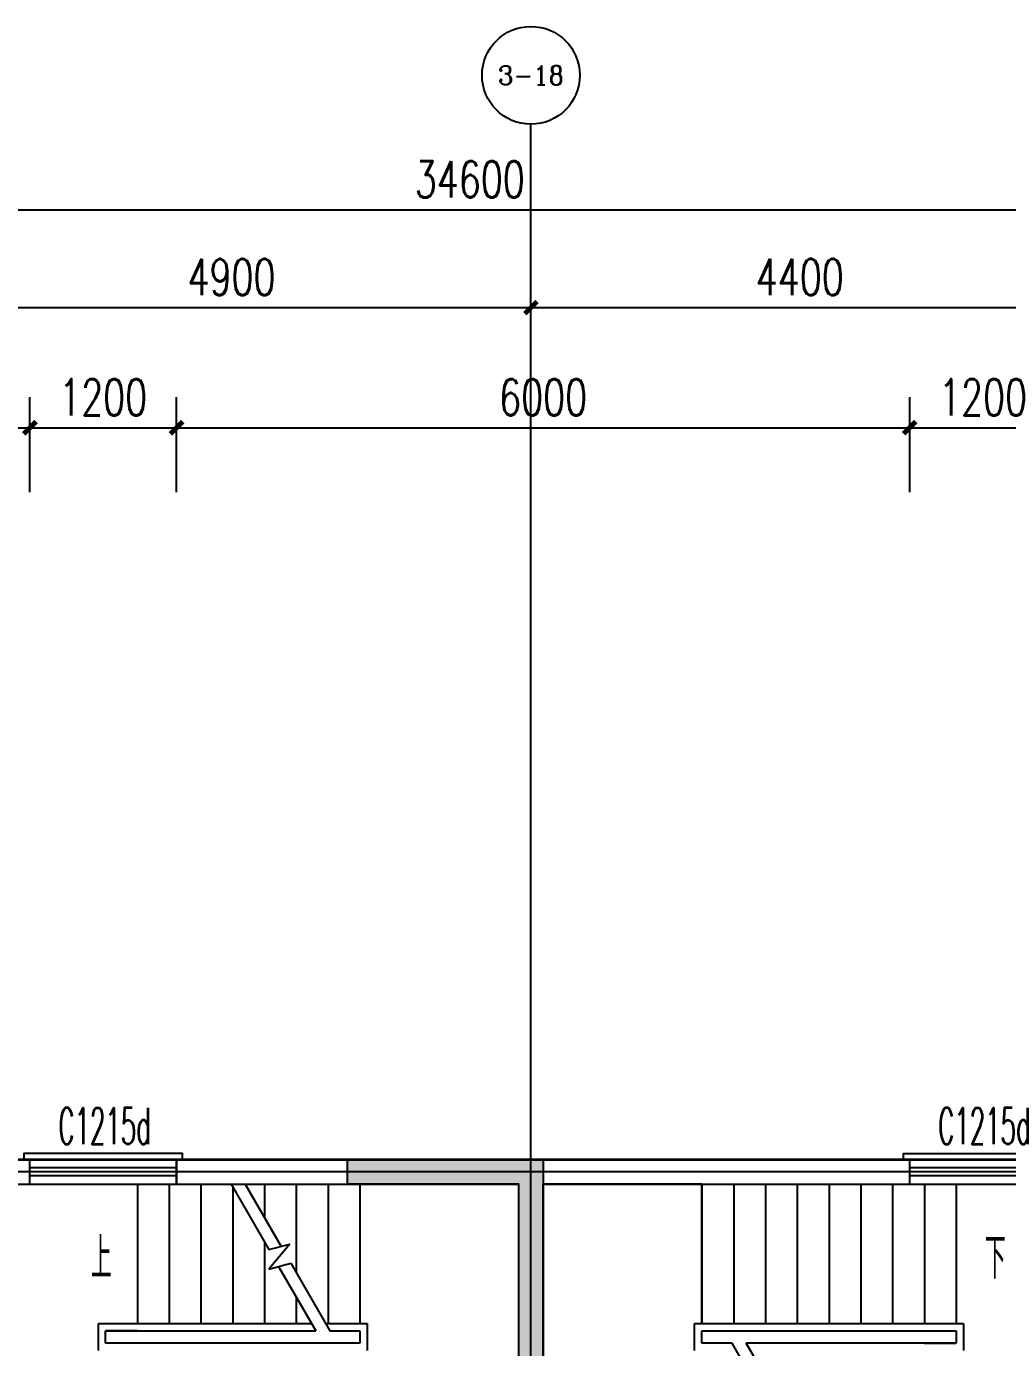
# Model space of a CAD drawing. Extents: x -59851 to 653804, y -249523 to 437614.
# Drawn here: x -16943 to -8913, y -34531 to -23723 of the extents above; entities that cross this region are included whole.
import ezdxf
from ezdxf.enums import TextEntityAlignment as Align

# ---------------------------------------------------------------- set-up
doc = ezdxf.new("R2010")
doc.units = 0
doc.header["$LTSCALE"] = 1000
doc.header["$MEASUREMENT"] = 0
for name, color, linetype in [('-消防立管', 1, 'Continuous'), ('A-第三道尺寸线', 105, 'Continuous'), ('A-线脚看线', 9, 'Continuous'), ('AXIS', 3, 'Continuous'), ('AXIS_TEXT', 7, 'Continuous'), ('DIM_SYMB', 3, 'Continuous'), ('DOTE', 16, 'Continuous'), ('PUB_HATCH', 8, 'Continuous'), ('PUB_TEXT', 7, 'Continuous'), ('STAIR', 5, 'Continuous'), ('WALL', 2, 'Continuous'), ('WINDOW', 4, 'Continuous'), ('WINDOW_TEXT', 7, 'Continuous'), ('剪力墙', 6, 'Continuous')]:
    doc.layers.add(name, color=color, linetype=linetype)
doc.layers.add('33计全面积外廓线', color=21, linetype='Continuous', lineweight=35)
doc.styles.add('_TCH_AXIS', font='COMPLEX', dxfattribs={"bigfont": 'GBCBIG'})
doc.styles.add('_TCH_DIM', font='SIMPLEX.shx', dxfattribs={"width": 0.7, "bigfont": 'GBCBIG.shx'})
doc.styles.add('_TCH_DIM_T3', font='SIMPLEX.shx', dxfattribs={"width": 0.705882, "bigfont": 'GBCBIG.shx'})
doc.styles.add('_TCH_WINDOW', font='SIMPLEX.shx', dxfattribs={"width": 0.7, "height": 3.5, "bigfont": 'GBCBIG.shx'})
doc.styles.add('COMPLEX', font='COMPLEX')
doc.dimstyles.new('_TCH_ARCH&&100', dxfattribs={"dimtxt": 297.5, "dimasz": 100, "dimexe": 250, "dimexo": 300, "dimgap": 100, "dimtad": 1, "dimdec": 0, "dimzin": 0, "dimdsep": 46, "dimtxsty": '_TCH_DIM_T3', "dimblk": 'ARCHTICK', "dimcen": 0.09, "dimclrt": 7, "dimazin": 2, "dimtfac": 1, "dimtdec": 0, "dimtix": 1, "dimtmove": 2, "dimatfit": 3, "dimfxl": 0, "dimtolj": 1, "dimtzin": 0, "dimarcsym": 0})

# ---------------------------------------------------------------- blocks, each defined once
blk = doc.blocks.new('zhouxianssceng0329')
at = {"layer": 'DOTE'}
for p, q in [((-12814, 148798), (-12814, 156469)), ((5501, 151898), (-20014, 151898))]:
    blk.add_line(p, q, dxfattribs=at)
blk = doc.blocks.new('1417jianliqiang0329')
at = {"layer": 'PUB_HATCH'}
blk.add_hatch(color=256, dxfattribs=at).paths.add_polyline_path([(-14314, 47727), (-12714, 47727), (-12714, 44827), (-14314, 44827), (-14314, 45027), (-12914, 45027), (-12914, 47527), (-14314, 47527)])
at = {"layer": '剪力墙'}
blk.add_lwpolyline([(-14314, 47727), (-12714, 47727), (-12714, 44827), (-14314, 44827), (-14314, 45027), (-12914, 45027), (-12914, 47527), (-14314, 47527)], close=True, dxfattribs=at)
blk.add_lwpolyline([(-12714, 47527), (-12714, 47527)], dxfattribs=at)
blk = doc.blocks.new('1417xxjian0329')
at = {"layer": 'A-线脚看线'}
for points in [[(-15664, 23692), (-15664, 23742), (-16964, 23742), (-16964, 23692)], [(-9764, 23692), (-9764, 23742), (-8514, 23742)]]:
    blk.add_lwpolyline(points, dxfattribs=at)
blk = doc.blocks.new('$TCHSYS$WIN2D')
for p, q in [((-0.5, 0.5), (0.5, 0.5)), ((-0.5, 0.5), (-0.5, -0.5)), ((0.5, 0.5), (0.5, -0.5)), ((0.5, 0.1667), (-0.5, 0.1667)), ((0.5, -0.1667), (-0.5, -0.1667)), ((-0.5, -0.5), (0.5, -0.5))]:
    blk.add_line(p, q)
blk = doc.blocks.new('zhenzheng1417hxt0329')
at = {"layer": 'DIM_SYMB'}
for points in [[(-16424, 23471, 0, 0, 0), (-13564, 23471, 0, 0, 0), (-13564, 24771, 0, 0, 0), (-14434, 24771, 80, 0, 0), (-14734, 24771, 0, 0, 0)], [(-16164, 24771, 0, 0, 0), (-15294, 24771, 80, 0, 0), (-14994, 24771, 0, 0, 0)], [(-9204, 24771, 0, 0, 0), (-12064, 24771, 0, 0, 0), (-12064, 23471, 0, 0, 0), (-11194, 23471, 80, 0, 0), (-10894, 23471, 0, 0, 0)]]:
    blk.add_lwpolyline(points, format="xyseb", dxfattribs=at)
at = {"layer": 'STAIR'}
for p, q in [((-16034, 25371), (-15268, 25371)), ((-16034, 25371), (-16034, 24231)), ((-15774, 25371), (-15774, 24231)), ((-15514, 25371), (-15514, 24231)), ((-15268, 25371), (-14959, 24835)), ((-15254, 25346), (-15254, 24231)), ((-15152, 25371), (-14214, 25371)), ((-15152, 25371), (-14859, 24862)), ((-14994, 25371), (-14994, 25096)), ((-14734, 25371), (-14734, 24645)), ((-14474, 25371), (-14474, 24231)), ((-14214, 25371), (-14214, 24231)), ((-12914, 25371), (-14214, 25371)), ((-14214, 25371), (-14214, 24231)), ((-12914, 22871), (-12914, 25371)), ((-11414, 25371), (-12714, 25371)), ((-12714, 25371), (-12714, 22871)), ((-11414, 25371), (-9334, 25371)), ((-11414, 25371), (-11414, 24231)), ((-11414, 24231), (-11414, 25371)), ((-11154, 25371), (-11154, 24231)), ((-10894, 25371), (-10894, 24231)), ((-10634, 25371), (-10634, 24231)), ((-10374, 25371), (-10374, 24231)), ((-10114, 25371), (-10114, 24231)), ((-9854, 25371), (-9854, 24231)), ((-9594, 25371), (-9594, 24231)), ((-9334, 25371), (-9334, 24231)), ((-14994, 24896), (-14994, 24231)), ((-14959, 24835), (-14786, 24881)), ((-14786, 24881), (-14959, 24675)), ((-14959, 24675), (-14779, 24724)), ((-14879, 24697), (-14575, 24171)), ((-14779, 24724), (-14460, 24171)), ((-14734, 24445), (-14734, 24231)), ((-16354, 24011), (-16354, 24231)), ((-16354, 24231), (-14610, 24231)), ((-14494, 24231), (-14154, 24231)), ((-14154, 24231), (-14154, 24011)), ((-11474, 24011), (-11474, 24231)), ((-11474, 24231), (-9274, 24231)), ((-9274, 24231), (-9274, 24011)), ((-16294, 24071), (-16294, 24171)), ((-16294, 24171), (-14575, 24171)), ((-16034, 24171), (-16294, 24171)), ((-16034, 24171), (-14575, 24171)), ((-14460, 24171), (-14214, 24171)), ((-14460, 24171), (-14214, 24171)), ((-14214, 24171), (-14214, 24071)), ((-14214, 24171), (-14214, 24071)), ((-11414, 24171), (-9334, 24171)), ((-11414, 24071), (-11414, 24171)), ((-11414, 24171), (-9334, 24171)), ((-11414, 24071), (-11414, 24171)), ((-9334, 24171), (-9334, 24071)), ((-14214, 24071), (-16294, 24071)), ((-14214, 24071), (-16294, 24071)), ((-11168, 24071), (-11414, 24071)), ((-11168, 24071), (-11414, 24071)), ((-10849, 23518), (-11168, 24071)), ((-9594, 24071), (-11052, 24071)), ((-10749, 23545), (-11052, 24071)), ((-9334, 24071), (-11052, 24071)), ((-9594, 24071), (-9334, 24071))]:
    blk.add_line(p, q, dxfattribs=at)
at = {"layer": 'WALL'}
for p, q in [((-16914, 25571), (-17714, 25571)), ((-16914, 25371), (-16914, 25571)), ((-12814, 25571), (-15714, 25571)), ((-15714, 25571), (-15714, 25371)), ((-9714, 25571), (-12814, 25571)), ((-9714, 25371), (-9714, 25571)), ((-17614, 25371), (-16914, 25371)), ((-15714, 25371), (-12914, 25371)), ((-12914, 22871), (-12914, 25371)), ((-12714, 22871), (-12714, 25371)), ((-12714, 25371), (-9714, 25371))]:
    blk.add_line(p, q, dxfattribs=at)
at = {"layer": 'WINDOW'}
ref = blk.add_blockref('$TCHSYS$WIN2D', (-16314, 25471), dxfattribs=dict(at, xscale=-1200, yscale=200, zscale=1200, rotation=180))
ref.add_attrib('A', 'C1215d', (-16681, 25697), dxfattribs={"layer": 'WINDOW_TEXT', "height": 297.5, "style": '_TCH_WINDOW', "width": 0.494118})
ref = blk.add_blockref('$TCHSYS$WIN2D', (-9114, 25471), dxfattribs=dict(at, xscale=-1200, yscale=200, zscale=1200, rotation=180))
ref.add_attrib('A', 'C1215d', (-9481, 25697), dxfattribs={"layer": 'WINDOW_TEXT', "height": 297.5, "style": '_TCH_WINDOW', "width": 0.494118})
at = {"layer": 'PUB_TEXT', "style": '_TCH_DIM', "width": 0.7}
for s, p in [('上', (-16415, 24596)), ('下', (-9099, 24596))]:
    blk.add_text(s, height=338, dxfattribs=at).set_placement(p)
blk = doc.blocks.new('XHS1')
at = {"layer": '-消防立管'}
blk.add_hatch(color=253, dxfattribs=at).paths.add_polyline_path([(918395, -437307), (918595, -438007), (918595, -437307)])
for p, q in [((918395, -437307), (918595, -438007)), ((918395, -437307), (918395, -438007)), ((918395, -437307), (918595, -437307)), ((918595, -438007), (918595, -437307)), ((918395, -438007), (918595, -438007))]:
    blk.add_line(p, q, dxfattribs=at)
at = {"ltscale": 0.5}
blk.add_line((918395, -437307), (918009, -437922), dxfattribs=at)
blk = doc.blocks.new('tishouxhs0429')
at = {"layer": '-消防立管'}
for centre in [(-90379, -24222), (-99747, -27043)]:
    blk.add_circle(centre, 70, dxfattribs=at)
at = {"layer": '-消防立管', "xscale": -1}
blk.add_blockref('XHS1', (828524, 413436), dxfattribs=at)
at = {"layer": '-消防立管', "xscale": -1, "rotation": 270}
blk.add_blockref('XHS1', (338258, -945865), dxfattribs=at)
blk = doc.blocks.new('_ArchTick')
at = {"color": 0, "linetype": 'ByBlock', "const_width": 0.4}
blk.add_lwpolyline([(-0.5, -0.5), (0.5, 0.5)], dxfattribs=at)
blk = doc.blocks.new('*D2315')
at = {"layer": 'A-第三道尺寸线', "color": 0, "lineweight": -2, "transparency": 16777216}
for p, q in [((-17714, -27533), (-17714, -26756)), ((-16914, -27533), (-16914, -26756)), ((-17714, -27006), (-16914, -27006))]:
    blk.add_line(p, q, dxfattribs=at)
at = {"layer": 'Defpoints', "color": 0, "transparency": 16777216}
for p in [(-16914, -27006), (-17714, -27833), (-16914, -27833)]:
    blk.add_point(p, dxfattribs=at)
at = {"layer": 'A-第三道尺寸线', "color": 0, "lineweight": -2, "transparency": 16777216, "xscale": 100, "yscale": 100, "zscale": 100, "rotation": 180}
blk.add_blockref('_ArchTick', (-17714, -27006), dxfattribs=at)
at = {"layer": 'A-第三道尺寸线', "color": 0, "lineweight": -2, "transparency": 16777216, "xscale": 100, "yscale": 100, "zscale": 100}
blk.add_blockref('_ArchTick', (-16914, -27006), dxfattribs=at)
at = {"layer": 'A-第三道尺寸线', "color": 7, "transparency": 16777216, "insert": (-17314, -26757), "char_height": 297.5, "attachment_point": 5, "style": '_TCH_DIM_T3'}
blk.add_mtext('\\A1;800', dxfattribs=at)
blk = doc.blocks.new('*D2316')
at = {"layer": 'A-第三道尺寸线', "color": 0, "lineweight": -2, "transparency": 16777216}
for p, q in [((-16914, -27533), (-16914, -26756)), ((-15714, -27533), (-15714, -26756)), ((-16914, -27006), (-15714, -27006))]:
    blk.add_line(p, q, dxfattribs=at)
at = {"layer": 'Defpoints', "color": 0, "transparency": 16777216}
for p in [(-15714, -27006), (-16914, -27833), (-15714, -27833)]:
    blk.add_point(p, dxfattribs=at)
at = {"layer": 'A-第三道尺寸线', "color": 0, "lineweight": -2, "transparency": 16777216, "xscale": 100, "yscale": 100, "zscale": 100, "rotation": 180}
blk.add_blockref('_ArchTick', (-16914, -27006), dxfattribs=at)
at = {"layer": 'A-第三道尺寸线', "color": 0, "lineweight": -2, "transparency": 16777216, "xscale": 100, "yscale": 100, "zscale": 100}
blk.add_blockref('_ArchTick', (-15714, -27006), dxfattribs=at)
at = {"layer": 'A-第三道尺寸线', "color": 7, "transparency": 16777216, "insert": (-16314, -26757), "char_height": 297.5, "attachment_point": 5, "style": '_TCH_DIM_T3'}
blk.add_mtext('\\A1;1200', dxfattribs=at)
blk = doc.blocks.new('*D2317')
at = {"layer": 'A-第三道尺寸线', "color": 0, "lineweight": -2, "transparency": 16777216}
for p, q in [((-15714, -27533), (-15714, -26756)), ((-9714, -27533), (-9714, -26756)), ((-15714, -27006), (-9714, -27006))]:
    blk.add_line(p, q, dxfattribs=at)
at = {"layer": 'Defpoints', "color": 0, "transparency": 16777216}
for p in [(-9714, -27006), (-15714, -27833), (-9714, -27833)]:
    blk.add_point(p, dxfattribs=at)
at = {"layer": 'A-第三道尺寸线', "color": 0, "lineweight": -2, "transparency": 16777216, "xscale": 100, "yscale": 100, "zscale": 100, "rotation": 180}
blk.add_blockref('_ArchTick', (-15714, -27006), dxfattribs=at)
at = {"layer": 'A-第三道尺寸线', "color": 0, "lineweight": -2, "transparency": 16777216, "xscale": 100, "yscale": 100, "zscale": 100}
blk.add_blockref('_ArchTick', (-9714, -27006), dxfattribs=at)
at = {"layer": 'A-第三道尺寸线', "color": 7, "transparency": 16777216, "insert": (-12714, -26757), "char_height": 297.5, "attachment_point": 5, "style": '_TCH_DIM_T3'}
blk.add_mtext('\\A1;6000', dxfattribs=at)
blk = doc.blocks.new('*D2318')
at = {"layer": 'A-第三道尺寸线', "color": 0, "lineweight": -2, "transparency": 16777216}
for p, q in [((-9714, -27533), (-9714, -26756)), ((-8514, -27533), (-8514, -26756)), ((-9714, -27006), (-8514, -27006))]:
    blk.add_line(p, q, dxfattribs=at)
at = {"layer": 'Defpoints', "color": 0, "transparency": 16777216}
for p in [(-8514, -27006), (-9714, -27833), (-8514, -27833)]:
    blk.add_point(p, dxfattribs=at)
at = {"layer": 'A-第三道尺寸线', "color": 0, "lineweight": -2, "transparency": 16777216, "xscale": 100, "yscale": 100, "zscale": 100, "rotation": 180}
blk.add_blockref('_ArchTick', (-9714, -27006), dxfattribs=at)
at = {"layer": 'A-第三道尺寸线', "color": 0, "lineweight": -2, "transparency": 16777216, "xscale": 100, "yscale": 100, "zscale": 100}
blk.add_blockref('_ArchTick', (-8514, -27006), dxfattribs=at)
at = {"layer": 'A-第三道尺寸线', "color": 7, "transparency": 16777216, "insert": (-9114, -26757), "char_height": 297.5, "attachment_point": 5, "style": '_TCH_DIM_T3'}
blk.add_mtext('\\A1;1200', dxfattribs=at)
blk = doc.blocks.new('*D3243')
at = {"layer": 'AXIS', "color": 0, "lineweight": -2, "transparency": 16777216}
for p, q in [((-17714, -28223), (-17714, -25773)), ((-12814, -28223), (-12814, -25773)), ((-17714, -26023), (-12814, -26023))]:
    blk.add_line(p, q, dxfattribs=at)
at = {"layer": 'Defpoints', "color": 0, "transparency": 16777216}
for p in [(-12814, -26023), (-17714, -28523), (-12814, -28523)]:
    blk.add_point(p, dxfattribs=at)
at = {"layer": 'AXIS', "color": 0, "lineweight": -2, "transparency": 16777216, "xscale": 100, "yscale": 100, "zscale": 100, "rotation": 180}
blk.add_blockref('_ArchTick', (-17714, -26023), dxfattribs=at)
at = {"layer": 'AXIS', "color": 0, "lineweight": -2, "transparency": 16777216, "xscale": 100, "yscale": 100, "zscale": 100}
blk.add_blockref('_ArchTick', (-12814, -26023), dxfattribs=at)
at = {"layer": 'AXIS', "color": 7, "transparency": 16777216, "insert": (-15264, -25774), "char_height": 297.5, "attachment_point": 5, "style": '_TCH_DIM_T3'}
blk.add_mtext('\\A1;4900', dxfattribs=at)
blk = doc.blocks.new('*D3244')
at = {"layer": 'AXIS', "color": 0, "lineweight": -2, "transparency": 16777216}
for p, q in [((-12814, -28223), (-12814, -25773)), ((-8414, -28223), (-8414, -25773)), ((-12814, -26023), (-8414, -26023))]:
    blk.add_line(p, q, dxfattribs=at)
at = {"layer": 'Defpoints', "color": 0, "transparency": 16777216}
for p in [(-8414, -26023), (-12814, -28523), (-8414, -28523)]:
    blk.add_point(p, dxfattribs=at)
at = {"layer": 'AXIS', "color": 0, "lineweight": -2, "transparency": 16777216, "xscale": 100, "yscale": 100, "zscale": 100, "rotation": 180}
blk.add_blockref('_ArchTick', (-12814, -26023), dxfattribs=at)
at = {"layer": 'AXIS', "color": 0, "lineweight": -2, "transparency": 16777216, "xscale": 100, "yscale": 100, "zscale": 100}
blk.add_blockref('_ArchTick', (-8414, -26023), dxfattribs=at)
at = {"layer": 'AXIS', "color": 7, "transparency": 16777216, "insert": (-10614, -25774), "char_height": 297.5, "attachment_point": 5, "style": '_TCH_DIM_T3'}
blk.add_mtext('\\A1;4400', dxfattribs=at)
blk = doc.blocks.new('*D3250')
at = {"layer": 'AXIS', "color": 0, "lineweight": -2, "transparency": 16777216}
for p, q in [((-30614, -26456), (-30614, -24973)), ((3986, -26456), (3986, -24973)), ((-30614, -25223), (3986, -25223))]:
    blk.add_line(p, q, dxfattribs=at)
at = {"layer": 'Defpoints', "color": 0, "transparency": 16777216}
for p in [(3986, -25223), (-30614, -26756), (3986, -26756)]:
    blk.add_point(p, dxfattribs=at)
at = {"layer": 'AXIS', "color": 0, "lineweight": -2, "transparency": 16777216, "xscale": 100, "yscale": 100, "zscale": 100, "rotation": 180}
blk.add_blockref('_ArchTick', (-30614, -25223), dxfattribs=at)
at = {"layer": 'AXIS', "color": 0, "lineweight": -2, "transparency": 16777216, "xscale": 100, "yscale": 100, "zscale": 100}
blk.add_blockref('_ArchTick', (3986, -25223), dxfattribs=at)
at = {"layer": 'AXIS', "color": 7, "transparency": 16777216, "insert": (-13314, -24974), "char_height": 297.5, "attachment_point": 5, "style": '_TCH_DIM_T3'}
blk.add_mtext('\\A1;34600', dxfattribs=at)
blk = doc.blocks.new('_AXISO')
blk.add_circle((0, 0), 0.5)
at = {"layer": 'AXIS_TEXT', "style": 'COMPLEX', "width": 1.041667}
blk.add_attdef('A', text='', height=0.56, dxfattribs=at).set_placement((-0.25, -0.28), (0.25, -0.28), align=Align.FIT)

msp = doc.modelspace()

# ---------------------------------------------------------------- linework, layer by layer
at = {"layer": '33计全面积外廓线'}
msp.add_lwpolyline([(-30613.7, -50494.3), (186.3, -50494.3), (186.3, -52094.3), (3986.3, -52094.3), (3986.3, -41694.3), (-213.7, -41694.3), (-213.7, -40794.3), (986.3, -40794.3), (986.3, -37694.3), (1586.3, -37694.3), (1586.3, -30194.3), (-8513.7, -30194.3), (-8513.7, -32994.3), (-20113.7, -32994.3)], dxfattribs=at)
at = {"layer": 'AXIS'}
msp.add_line((-12813.7, -28523.1), (-12813.7, -24523.1), dxfattribs=at)

# ---------------------------------------------------------------- block references
for name, p in [('zhouxianssceng0329', (0, -184992.5)), ('1417xxjian0329', (0, -56685.8)), ('1417jianliqiang0329', (0, -80721.5)), ('zhenzheng1417hxt0329', (0, -58564.9)), ('tishouxhs0429', (82257.3, -8524))]:
    msp.add_blockref(name, p)
ref = msp.add_blockref('_AXISO', (-12813.7, -24123.1), dxfattribs=dict(at, xscale=800, yscale=800, zscale=800))
ref.add_attrib('A', '3-18', dxfattribs={"layer": 'AXIS_TEXT', "height": 152.88, "style": '_TCH_AXIS'}).set_placement((-13083.1, -24199.6), (-12544.4, -24199.6), align=Align.FIT)

# ---------------------------------------------------------------- dimensions: what is measured, and where the dimension line sits
at = {"layer": 'A-第三道尺寸线'}
for p1, p2, picture, middle in [((-17713.7, -27833.1), (-16913.7, -27833.1), '*D2315', (-17313.7, -26757.2)), ((-16913.7, -27833.1), (-15713.7, -27833.1), '*D2316', (-16313.7, -26757.2)), ((-15713.7, -27833.1), (-9713.7, -27833.1), '*D2317', (-12713.7, -26757.2)), ((-9713.7, -27833.1), (-8513.7, -27833.1), '*D2318', (-9113.7, -26757.2))]:
    dim = msp.add_aligned_dim(p1=p1, p2=p2, distance=827.2, dimstyle='_TCH_ARCH&&100', dxfattribs=at)
    dim.commit()
    dim.dimension.update_dxf_attribs({"geometry": picture, "text_midpoint": middle})
at = {"layer": 'AXIS'}
for p1, p2, distance, picture, middle in [((-30613.7, -26755.9), (3986.3, -26755.9), 1532.8, '*D3250', (-13313.7, -24974.4)), ((-17713.7, -28523.1), (-12813.7, -28523.1), 2500, '*D3243', (-15263.7, -25774.4)), ((-12813.7, -28523.1), (-8413.7, -28523.1), 2500, '*D3244', (-10613.7, -25774.4))]:
    dim = msp.add_aligned_dim(p1=p1, p2=p2, distance=distance, dimstyle='_TCH_ARCH&&100', dxfattribs=at)
    dim.commit()
    dim.dimension.update_dxf_attribs({"geometry": picture, "text_midpoint": middle})

doc.saveas('drawing.dxf')
